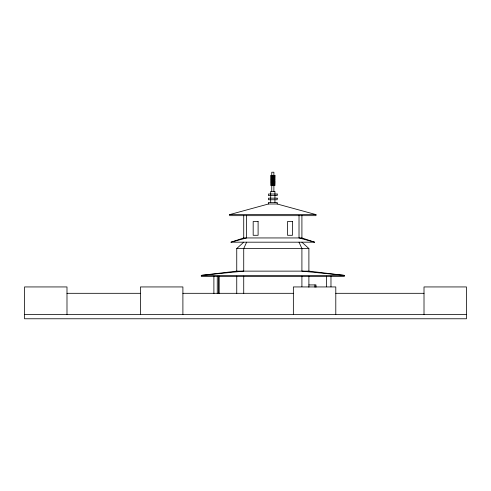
<?xml version="1.0" encoding="UTF-8"?>
<svg xmlns="http://www.w3.org/2000/svg" width="491" height="491" viewBox="0 0 491 491"><rect width="100%" height="100%" fill="white"/><g stroke="black" fill="none" stroke-linecap="round" stroke-linejoin="round"><path stroke-width="0.74" d="M246.623 242.186L243.726 248.556L243.726 271.13L201.292 275.377L201.292 276.433L344.351 276.433L344.351 275.377L308.894 271.13L236.748 271.13L201.292 275.377L344.351 275.377L301.91 271.13L301.91 248.556L299.019 242.186M236.748 271.13L236.748 248.556L243.726 242.186M230.997 242.186L243.726 237.945L301.91 237.945L314.639 242.186L230.997 242.186L246.623 237.945L246.623 215.359M229.647 214.604L268.448 203.992L277.194 203.992L315.995 214.604L315.995 215.666L229.647 215.666L229.647 214.604L315.995 214.604M236.748 248.556L308.894 248.556L308.894 271.13M308.894 284.921L315.989 284.921L315.989 287.186M66.991 293.311L140.457 293.311M182.898 293.311L293.354 293.311M335.795 293.311L424.009 293.311M24.55 314.528L466.45 314.528M314.639 242.186L299.019 237.945L299.019 215.365M301.91 242.186L308.894 248.556M424.009 314.528L424.009 286.94L466.45 286.94L466.45 318.769L24.55 318.769L24.55 286.94L66.991 286.94L66.991 314.528M335.795 314.528L335.795 286.94L293.354 286.94L293.354 314.528M330.977 276.132L330.977 286.769M326.447 276.132L326.447 286.769M314.934 284.921L314.934 287.186M308.894 276.132L308.894 287.186M301.91 215.359L301.91 237.945M301.91 276.132L301.91 286.713M277.194 203.992L277.194 202.402L268.448 202.402L268.448 203.992M274.942 198.37L274.942 191.367L270.701 191.367L270.701 198.37M274.942 199.751L274.942 202.402M273.88 191.367L273.88 172.231L271.756 172.231L271.756 191.367M270.701 199.751L270.701 202.402M243.726 215.359L243.726 237.945M243.726 276.132L243.726 293.514M236.748 276.132L236.748 293.514M219.189 276.132L219.189 293.606M218.446 276.132L218.446 293.606M217.268 276.132L217.268 293.606M213.886 276.132L213.886 293.606M182.898 314.528L182.898 286.94L140.457 286.94L140.457 314.528M274.942 175.361L270.701 175.361L270.701 175.895L274.942 175.895L274.942 175.361M274.942 176.515L270.701 176.515L270.701 177.048L274.942 177.048L274.942 176.515M274.942 177.711L270.701 177.711L270.701 178.239L274.942 178.239L274.942 177.711M274.942 178.884L270.701 178.884L270.701 179.411L274.942 179.411L274.942 178.884M274.942 180.001L270.701 180.001L270.701 180.535L274.942 180.535L274.942 180.001M274.942 181.216L270.701 181.216L270.701 181.744L274.942 181.744L274.942 181.216M274.942 182.406L270.701 182.406L270.701 182.94L274.942 182.94L274.942 182.406M274.942 183.652L270.701 183.652L270.701 184.186L274.942 184.186L274.942 183.652M274.942 184.898L270.701 184.898L270.701 185.432L274.942 185.432L274.942 184.898M277.194 194.013L268.448 194.013L268.448 195.602L277.194 195.602L277.194 194.013M277.194 198.155L268.448 198.155L268.448 199.751L277.194 199.751L277.194 198.155M258.1 221.496L253.178 221.496L253.178 235.293L258.1 235.293L258.1 221.496M292.464 221.496L287.536 221.496L287.536 235.293L292.464 235.293L292.464 221.496"/></g></svg>
